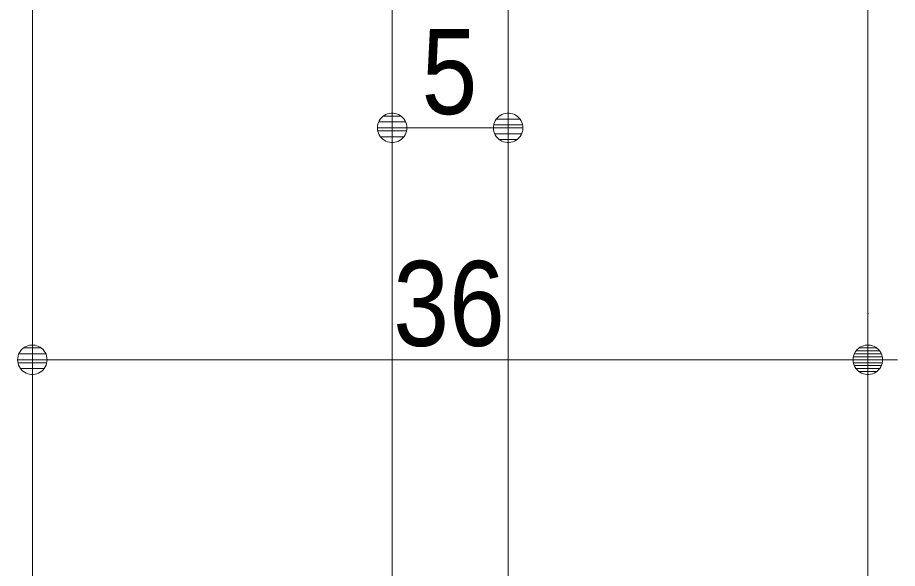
# Model space of a CAD drawing. Units: millimetres, scale not verified. Extents: x -6062 to 6062, y -3045 to 3045.
# Drawn here: x 444.3 to 823.4, y -79.7 to 157.8 of the extents above; entities that cross this region are included whole.
import ezdxf
from ezdxf.enums import TextEntityAlignment as Align

# ---------------------------------------------------------------- set-up
doc = ezdxf.new("R2010")
doc.units = ezdxf.units.MM
doc.header["$LTSCALE"] = 20
for name, color, linetype, lineweight in [('0-1_0', 7, 'Continuous', 9), ('0-2_2寸法-1', 7, 'Continuous', 9), ('0-4_3一般', 7, 'Continuous', 9)]:
    doc.layers.add(name, color=color, linetype=linetype, lineweight=lineweight)
doc.styles.add('ＭＳ Ｐゴシック', font='')
doc.styles.get('ＭＳ Ｐゴシック').set_extended_font_data('MS PGothic')

# ---------------------------------------------------------------- blocks, each defined once
blk = doc.blocks.new('グループ-75')
at = {"layer": '0-4_3一般'}
for p, q in [((47863.7, 5604.9), (47863.7, -32200)), ((48863.7, -32200), (48863.7, 5604.9))]:
    blk.add_line(p, q, dxfattribs=at)
blk.add_lwpolyline([(51963.7, 10804.9), (51963.7, -37400), (44763.7, -37400), (44763.7, 10804.9)], close=True, dxfattribs=at)
blk = doc.blocks.new('グループ-84')
at = {"layer": '0-4_3一般'}
blk.add_blockref('グループ-75', (0, 0), dxfattribs=at)
blk = doc.blocks.new('グループ-86')
at = {"layer": '0-4_3一般'}
blk.add_blockref('グループ-84', (0, 0), dxfattribs=at)
blk = doc.blocks.new('_Dot')
at = {"layer": '0-1_0'}
for p, q in [((7.99, 6), (-7.99, 6)), ((-10, 0), (-20, 0)), ((9.78, 2), (-9.78, 2)), ((9.16, -3.98), (-9.16, -3.98)), ((6, -7.98), (-6, -7.98))]:
    blk.add_line(p, q, dxfattribs=at)
for points in [[(10, 0), (9.92, 1.25), (9.69, 2.49), (9.3, 3.68), (8.76, 4.82), (8.09, 5.88), (7.29, 6.85), (6.37, 7.71), (5.36, 8.44), (4.26, 9.05), (3.09, 9.51), (1.87, 9.82), (0.63, 9.98), (-0.63, 9.98), (-1.87, 9.82), (-3.09, 9.51), (-4.26, 9.05), (-5.36, 8.44), (-6.37, 7.71), (-7.29, 6.85), (-8.09, 5.88), (-8.76, 4.82), (-9.3, 3.68), (-9.69, 2.49), (-9.92, 1.25), (-10, 0), (0, 0)], [(-10, 0), (-9.92, -1.25), (-9.69, -2.49), (-9.3, -3.68), (-8.76, -4.82), (-8.09, -5.88), (-7.29, -6.85), (-6.37, -7.71), (-5.36, -8.44), (-4.26, -9.05), (-3.09, -9.51), (-1.87, -9.82), (-0.63, -9.98), (0.63, -9.98), (1.87, -9.82), (3.09, -9.51), (4.26, -9.05), (5.36, -8.44), (6.37, -7.71), (7.29, -6.85), (8.09, -5.88), (8.76, -4.82), (9.3, -3.68), (9.69, -2.49), (9.92, -1.25), (10, 0), (0, 0)]]:
    blk.add_lwpolyline(points, close=True, dxfattribs=at)

msp = doc.modelspace()

# ---------------------------------------------------------------- linework, layer by layer
at = {"layer": '0-2_2寸法-1'}
for p, q in [((605.68, 130.25), (605.88, 130.25)), ((655.68, 130.25), (655.88, 130.25)), ((642.97, 110.25), (618.4, 110.25)), ((450.68, 30.25), (450.88, 30.25)), ((810.68, 30.25), (810.88, 30.25)), ((810.68, 30.25), (810.88, 30.25)), ((797.97, 10.25), (463.4, 10.25))]:
    msp.add_line(p, q, dxfattribs=at)

# ---------------------------------------------------------------- block references
at = {"layer": '0-2_2寸法-1', "xscale": 0.6356201, "yscale": 0.6356201, "rotation": 180}
for p in [(605.68, 110.25), (450.68, 10.25), (810.68, 10.25)]:
    msp.add_blockref('_Dot', p, dxfattribs=at)
at = {"layer": '0-2_2寸法-1', "xscale": 0.6356201, "yscale": 0.6356201}
for p in [(655.68, 110.25), (810.68, 10.25)]:
    msp.add_blockref('_Dot', p, dxfattribs=at)
at = {"layer": '0-4_3一般', "xscale": 0.05, "yscale": 0.05}
msp.add_blockref('グループ-86', (-1787.5, 0), dxfattribs=at)

# ---------------------------------------------------------------- texts
at = {"layer": '0-2_2寸法-1', "style": 'ＭＳ Ｐゴシック', "width": 0.9}
for s, p in [('5', (618.39, 105.19)), ('36', (606.19, 5.19))]:
    msp.add_text(s, height=36.66, dxfattribs=at).set_placement(p, align=Align.BOTTOM_LEFT)

doc.saveas('drawing.dxf')
